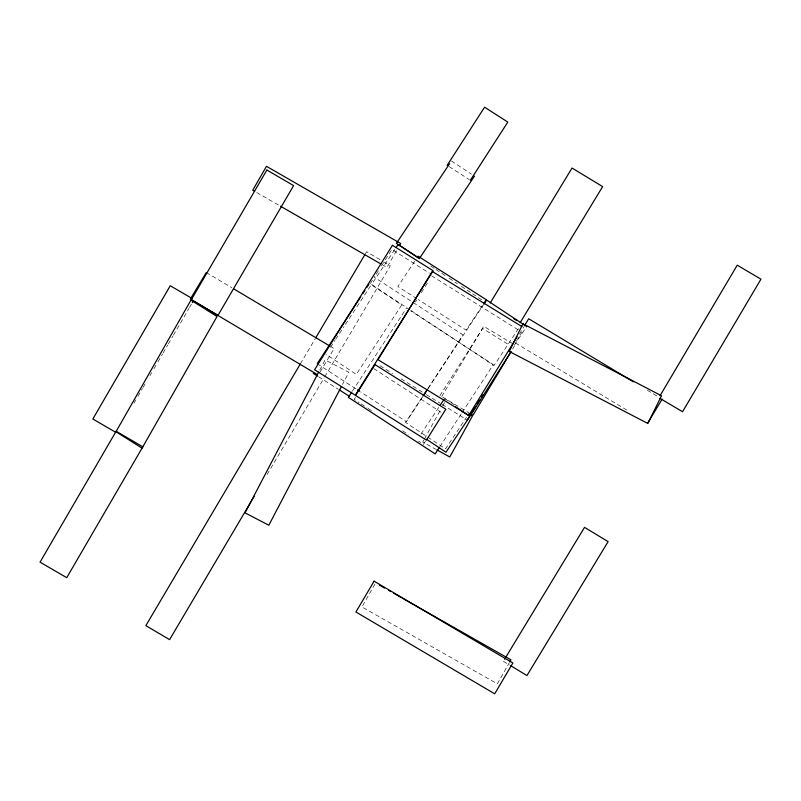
<?xml version="1.0" encoding="UTF-8"?>
<svg xmlns="http://www.w3.org/2000/svg" width="801" height="801" viewBox="0 0 801 801"><rect width="100%" height="100%" fill="white"/><g stroke="black" fill="none" stroke-linecap="round" stroke-linejoin="round"><path stroke-width="0.6" stroke-dasharray="4 3" d="M319.779 370.082L325.116 359.879L348.876 372.265L342.468 384.5M423.809 440.079L422.728 442.022L435.714 449.211M424.35 439.108L441.041 408.91M442.653 405.987L444.805 402.092M374.988 584.009L361.962 606.948L497.341 683.824L509.186 662.968M396.495 250.783L386.933 267.414L382.958 265.131M133.887 403.243L136.751 398.307M137.902 396.335L142.488 388.435M143.059 387.454L146.493 381.526M149.937 375.609L151.659 372.645M153.952 368.7L156.816 363.764M157.967 361.792L162.553 353.892M163.124 352.911L167.709 345.011M168.28 344.03L172.866 336.13M173.447 335.148L188.926 308.495M189.497 307.514L191.789 303.559M300.375 363.884L315.093 338.963M365.376 253.787L366.598 251.714L383.118 261.456M267.093 474.492L324.125 377.902M324.735 376.86L390.347 265.722L384.15 262.067M441.671 396.505L483.684 326.307L513.952 344.42M512.59 349.056L514.993 345.041M320.11 371.904L334.127 348.575L330.923 346.683M519.398 334.157L523.724 326.968M516.675 340.635L521.952 332.165M370.302 283.524L374.888 276.295M376.2 274.222L378.823 270.087M381.446 265.962L384.059 261.827M385.371 259.754L391.929 249.421L429.356 273.151M415.439 301.997L416.75 299.924M421.336 292.695L424.61 287.529M425.261 286.498L427.884 282.363M439.889 395.684L482.653 328.43L509.476 345.181M355.474 397.356L354.162 399.409L359.118 402.613M425.451 441.251L423.499 444.325L418.543 441.121M352.39 391.158L406.518 308.095M422.788 396.595L406.447 421.696L360.64 391.919M428.235 388.225L462.948 334.878L374.758 277.536M439.859 446.678L461.426 413.576M462.107 412.535L493.306 364.645L410.693 310.818M330.473 347.274L335.008 340.325M335.659 339.334L344.09 326.428M345.381 324.445L371.324 284.755L401.691 304.971L356.295 374.437L325.927 354.212M394.743 249.562L371.614 284.435L408.33 308.775M421.757 397.927L405.536 422.397L445.556 448.89L466.502 417.291M427.834 388.745L483.253 305.141M518.477 328.64L493.997 365.566L410.372 310.127M514.492 344.891L526.658 326.538M414.708 261.246L397.857 286.548L416.38 298.373M482.282 305.822L466.102 330.112L418.332 299.614M420.966 434.062L438.768 407.389M256.7 192.52L279.569 205.667M206.278 272.54L231.849 287.749M442.713 397.136L468.805 412.745M647.298 390.227L659.163 397.376M515.433 342.968L629.115 411.464M503.368 661.256L509.516 664.99M431.569 275.824L519.869 330.863M445.056 398.898L455.368 405.346M379.984 365.697L392.64 373.576M401.071 378.843L425.331 393.962M426.382 394.613L440.089 403.163M442.172 404.455L467.203 420.064M318.498 376.71L338.252 389.236M449.161 166.648L469.336 179.624M373.767 368.63L441.121 412.265M361.101 403.894L367.038 407.749M368.029 408.39L372.986 411.594M402.693 430.848L408.64 434.703M317.226 363.684L356.485 389.216M451.434 161.001L471.469 174.157M430.778 266.072L434.853 268.776M435.874 269.446L447.098 276.886M449.131 278.237L457.291 283.644M461.376 286.347L471.569 293.106M472.59 293.787L483.804 301.226"/><path stroke-width="1.2" d="M318.708 372.115L245.056 512.86L268.816 525.246L341.406 386.543M509.776 661.926L510.958 659.844L402.653 598.347M399.489 245.587L400.68 243.504L266.473 166.318L252.726 190.227L254.708 191.369M192.36 302.578L193.512 300.605M300.375 363.884L145.852 625.631L169.592 639.639L254.217 496.31M315.704 337.922L364.765 254.828M660.004 395.764L737.24 265.181L760.95 279.179L682.562 411.714L659.924 398.357M510.788 352.07L472.98 415.248L470.898 413.997M206.278 272.54L190.358 299.043L317.136 374.447M524.345 325.937L528.68 318.748L633.461 381.887M647.889 422.778L662.127 399.158M490.212 302.998L572.034 168.03L602.632 186.613L520.209 322.593M504.57 659.273L584.53 527.348L608.109 541.646L526.948 675.553L510.547 665.611M517.096 336.78L468.725 415.449L377.992 359.669L432.24 271.439L521.932 326.568M467.203 420.064L475.784 406.297M477.096 404.175L479.739 399.939M481.721 396.765L483.033 394.643M511.158 351.599L470.848 414.998L468.785 413.716M447.148 165.346L484.605 107.174L507.804 122.092L470.337 180.275M317.226 363.684L360.79 296.74M362.833 293.607L364.876 290.463M366.918 287.329L368.961 284.195M351.719 392.19L348.365 397.336L435.163 453.887L439.188 447.709M423.469 395.544L427.554 389.266M396.105 247.509L398.147 244.435L419.564 258.633M423.108 395.884L427.163 389.767M483.934 304.12L486.638 300.035L526.658 326.538M483.624 303.799L486.327 299.754L418.082 256.19M449.591 163.744L396.375 243.354L418.422 257.832M420.034 257.582L474.472 176.14M440.139 405.336L444.245 399.178M470.227 414.888L472.39 416.079L449.782 456.991L436.795 449.812M379.594 585.251L384.61 588.094M388.615 590.367L390.628 591.508M393.631 593.221L401.651 597.776M280.56 206.237L380.966 263.99M192.01 298.413L170.243 285.757L92.836 419.003L115.644 432.25M233.972 289.011L329.862 346.042M513.872 318.748L517.035 320.67M313.301 373.416L317.466 376.049M339.294 389.897L349.687 396.485M357.526 389.887L359.599 391.238M455.539 406.728L469.917 416.34L445.957 452.245L426.442 439.208M522.943 323.764L509.276 351.469L647.839 423.469L661.506 395.754L522.943 323.764M190.938 300.115L115.975 431.739L142.057 448.139L217.031 316.515L190.938 300.115M266.873 170.032L191.299 299.754L218.022 315.324L293.607 185.612L266.873 170.032M116.155 431.268L40.05 562.152L66.733 577.681L142.838 446.798L116.155 431.268M374.087 581.176L355.914 612.004L494.698 693.826L512.87 662.998L374.087 581.176M392.47 245.296L314.583 369.772L355.274 395.213L433.151 270.738L392.47 245.296M375.008 364.605L355.594 395.494L426.422 440.129L445.837 409.241L375.008 364.605"/></g></svg>
